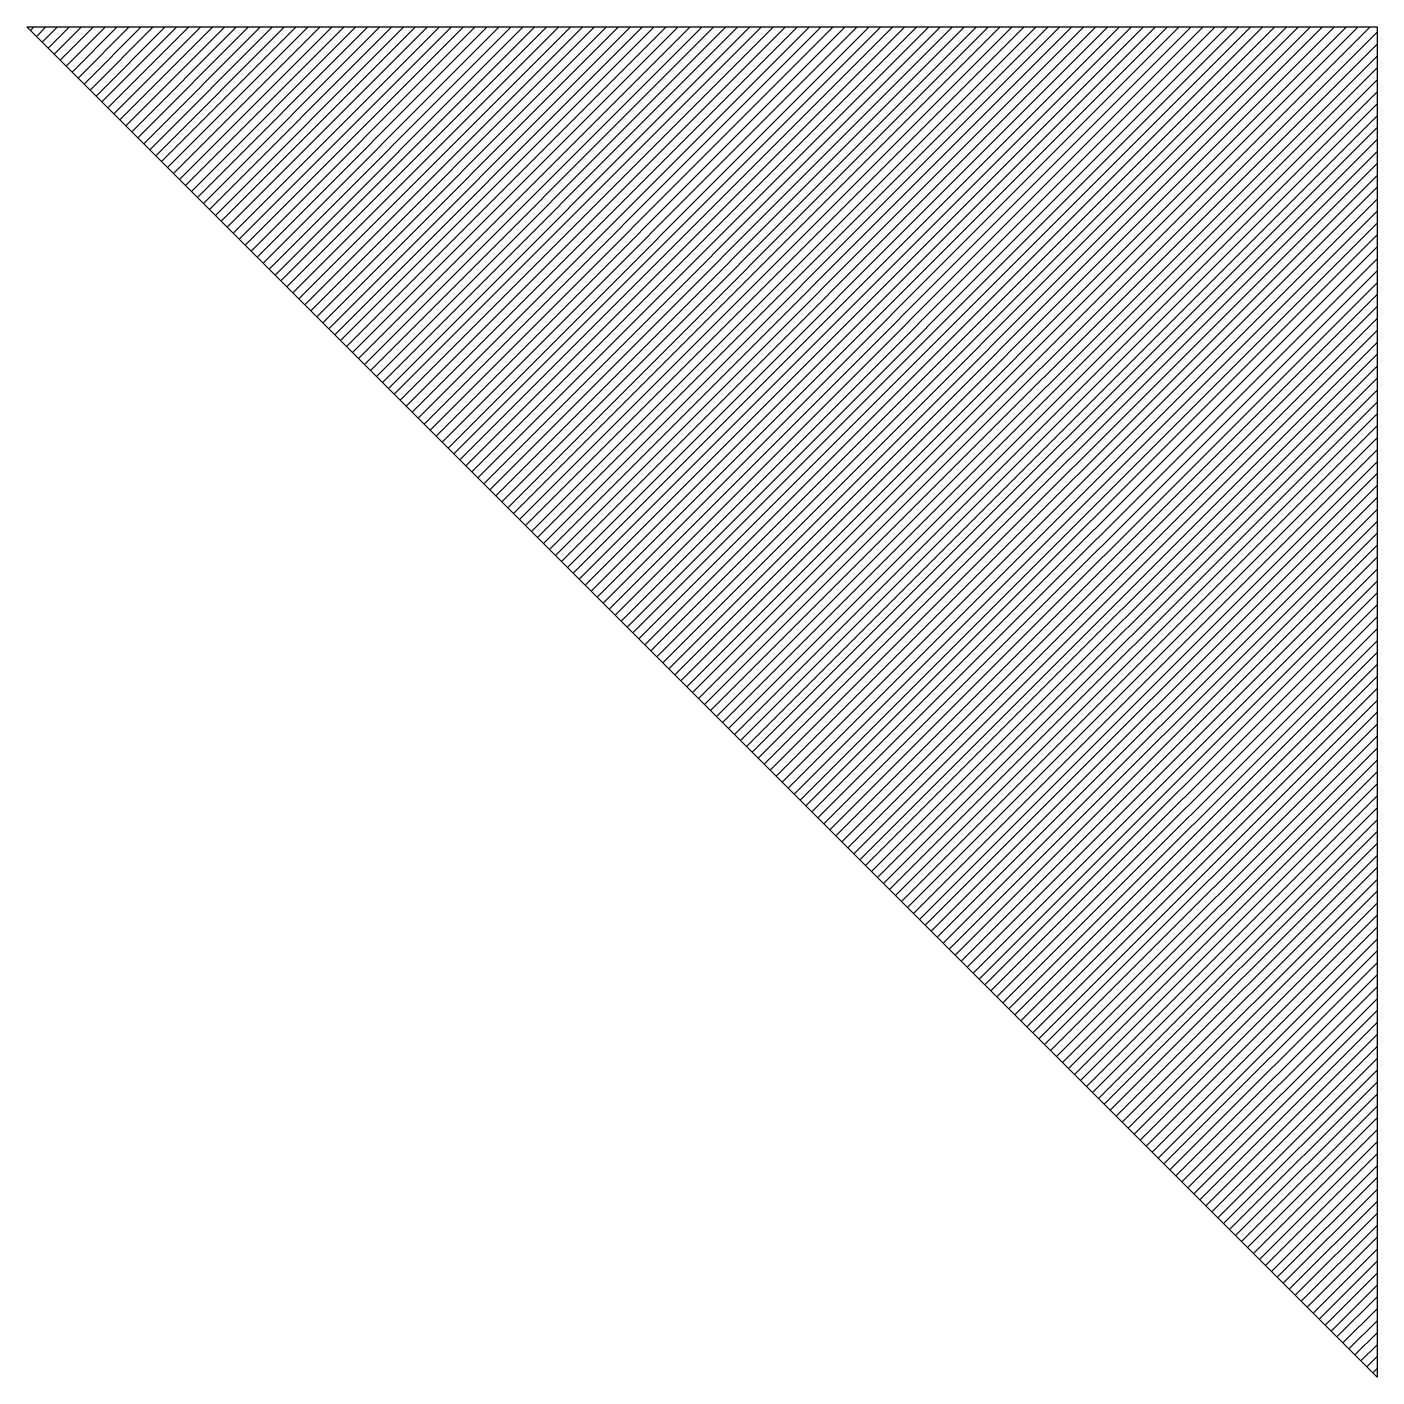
# Model space of a CAD drawing. Header units: millimetres. Extents: x 40 to 60, y 30 to 50.
import ezdxf

# ---------------------------------------------------------------- set-up
doc = ezdxf.new("R2010")
doc.units = ezdxf.units.MM
doc.layers.get('0').update_dxf_attribs({"lineweight": 25, "true_color": 0xffffff})

# ---------------------------------------------------------------- blocks, each defined once
blk = doc.blocks.new('block 1')
for p, q in [((-20, 0), (0, 0)), ((0, 0), (0, -20))]:
    blk.add_line(p, q)

msp = doc.modelspace()

# ---------------------------------------------------------------- hatches: boundary and pattern name
h = msp.add_hatch()
h.set_pattern_fill('ANSI31', color=256, style=0)
h.set_pattern_definition([(45, (0, 0), (-0.08838835, 0.08838835), [])])
h.paths.add_polyline_path([(60, 30), (40, 50), (60, 50)])

# ---------------------------------------------------------------- linework, layer by layer
msp.add_line((60, 30), (40, 50))

# ---------------------------------------------------------------- block references
msp.add_blockref('block 1', (60, 50))

doc.saveas('drawing.dxf')
